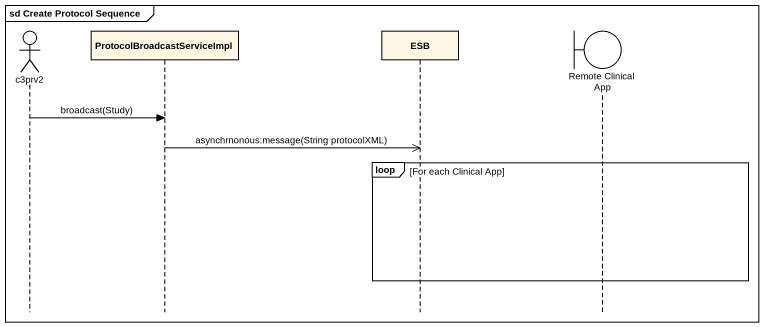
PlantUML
@startuml
mainframe sd Create Protocol Sequence
hide footbox
actor c3prv2
participant ProtocolBroadcastServiceImpl
participant ESB
boundary "Remote Clinical App" as Remote_Clinical_App

c3prv2 -> ProtocolBroadcastServiceImpl : broadcast(Study)
ProtocolBroadcastServiceImpl ->> ESB : asynchrnonous:message(String protocolXML)
loop For each Clinical App
end
@enduml
